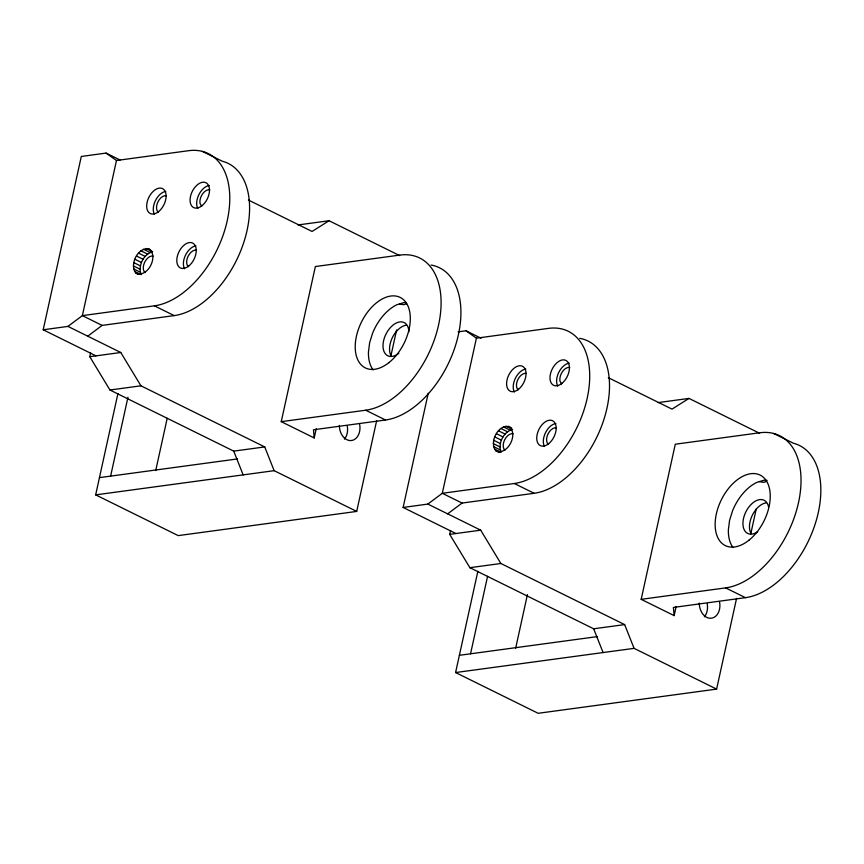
<?xml version="1.0" encoding="UTF-8"?>
<svg xmlns="http://www.w3.org/2000/svg" width="864" height="864" viewBox="0 0 864 864"><rect width="100%" height="100%" fill="white"/><g stroke="black" fill="none" stroke-linecap="round" stroke-linejoin="round"><path stroke-width="1.3" d="M148.295 248.573C159.494 255.01 147.938 278.348 136.037 273.208C128.563 264.578 138.931 244.674 150.498 249.653M141.156 274.676C137.722 265.907 143.489 254.232 152.582 251.716L145.984 248.454M508.226 426.244C519.426 432.691 507.87 456.03 495.958 450.878C488.171 441.968 499.727 420.973 511.52 427.874M494.489 449.086L501.088 452.347C497.653 443.578 503.41 431.903 512.514 429.386L505.915 426.136M95.98 355.86L43.2 329.789L81.292 156.46L106.056 153.09L120.031 159.991M376.65 420.671L356.692 511.423L274.147 470.675L264.73 446.926L233.734 451.127L109.955 390.01L89.78 356.702L90.623 352.836M356.692 511.423L178.222 535.615L95.666 494.867L117.936 393.552M455.9 533.531L403.132 507.46L428.231 393.228M736.582 598.342L716.612 689.105L634.079 648.356L624.65 624.596L593.665 628.798L469.886 567.691L449.701 534.373L450.554 530.518M716.612 689.105L538.153 713.297L455.587 672.548L477.868 571.223M106.056 153.09L116.478 160.499L82.361 315.63L67.943 326.398L43.2 329.789M110.614 476.118L127.948 397.289M155.714 470.578L167.216 418.252M281.243 421.664L315.36 266.544L399.816 255.085A83.279 50.404 -63.7 0 1 438.545 325.091A83.279 50.404 -63.7 0 1 365.71 410.216L281.243 421.664L314.215 437.951L316.235 428.749M390.83 356.216L396.619 329.908M458.158 331.83L465.988 330.761L476.41 338.18L442.292 493.301L427.864 504.079L403.132 507.46M470.545 653.8L487.588 576.277M515.646 648.248L527.429 594.616M641.174 599.335L675.292 444.215L759.748 432.767A83.279 50.404 -63.7 0 1 798.476 502.762A83.279 50.404 -63.7 0 1 725.641 587.887L641.174 599.335L674.147 615.622L676.166 606.42M750.762 533.887L756.259 508.896M87.739 336.182L102.136 325.393L174.204 315.608A83.279 50.404 -63.7 0 0 244.339 240.678A83.279 50.404 -63.7 0 0 222.167 161.179L202.36 151.394M447.66 513.853L462.067 503.064L534.136 493.29A83.279 50.404 -63.7 0 0 604.822 416.502A83.279 50.404 -63.7 0 0 579.722 338.332M399.686 255.604L329.065 220.741L312.077 231.455L248.378 200.016M759.618 433.274L688.997 398.412L672.008 409.136L608.31 377.687M406.642 303.761L403.553 304.7L399.47 303.944M766.562 481.432L763.484 482.382L759.402 481.615M116.478 160.499L188.503 150.703A83.279 50.404 -63.7 0 1 227.232 220.709A83.279 50.404 -63.7 0 1 154.397 305.834L82.361 315.63L102.136 325.393M298.08 224.942L329.065 220.741M89.78 356.702L120.766 352.501L140.94 385.808L264.73 446.926M476.41 338.18L548.435 328.385A83.279 50.404 -63.7 0 1 587.164 398.38A83.279 50.404 -63.7 0 1 514.328 483.505L442.292 493.301L462.067 503.064M109.955 390.01L140.94 385.808M431.114 265.043A83.279 50.404 -63.7 0 1 456.214 343.224A83.279 50.404 -63.7 0 1 385.517 420.001L313.459 429.775L314.215 437.951M99.446 477.63L237.589 458.914M658.012 402.613L688.997 398.412M95.666 494.867L274.147 470.675M449.701 534.373L480.697 530.172L500.872 563.49L624.65 624.596M469.886 567.691L500.872 563.49M773.604 433.447L793.411 443.232A83.279 50.404 -63.7 0 1 815.584 522.742A83.279 50.404 -63.7 0 1 745.448 597.672L673.38 607.446L674.147 615.622M459.378 655.312L597.521 636.584M455.587 672.548L634.079 648.356M406.123 302.648L404.028 302.551L396.932 304.722A39.323 23.803 -63.7 0 0 372.611 333.148L369.63 342.749L368.442 352.102A39.323 23.803 -63.7 0 0 373.129 369.889M767.102 480.384L763.949 480.222L756.864 482.393A39.323 23.803 -63.7 0 0 732.542 510.818L729.562 520.42L728.374 529.783A39.323 23.803 -63.7 0 0 733.061 547.56M465.988 330.761L481.118 338.245M143.478 249.221L150.077 252.482M503.41 426.902L510.008 430.153M140.962 250.819L147.55 254.081M500.882 428.49L507.481 431.752M138.586 253.13L145.174 256.392M498.506 430.812L505.105 434.063M136.512 256.014L143.111 259.276M496.444 433.685L503.042 436.946M134.903 259.254L141.502 262.516M494.834 436.936L501.422 440.186M133.844 262.645L140.443 265.907M493.776 440.316L500.375 443.578M133.434 265.95L140.022 269.201M493.355 443.621L499.954 446.882M493.603 446.612L500.202 449.874M133.672 268.942L140.27 272.192M134.557 271.415L140.054 274.126M136.037 273.208L138.229 274.298M495.958 450.878L499.262 452.509M154.397 305.834L174.204 315.608M514.328 483.505L534.136 493.29M725.641 587.887L745.448 597.672M365.71 410.216L385.517 420.001M427.864 504.079L480.697 530.172M67.943 326.398L120.766 352.501M561.568 383.983L559.991 381.132A9.256 5.594 -63.8 0 1 562.55 371.509A9.256 5.594 -63.8 0 1 569.743 367.546M201.636 206.302L200.059 203.461A9.256 5.594 -63.8 0 1 202.63 193.838A9.256 5.594 -63.8 0 1 209.812 189.875M593.665 628.798L603.083 652.558M233.734 451.127L243.151 474.876M391.046 355.774A18.5 11.2 -63.7 0 1 392.494 337.36A18.5 11.2 -63.7 0 1 406.285 325.166M398.876 353.257A18.5 11.2 -63.7 0 1 383.184 348.408A18.5 11.2 -63.7 0 1 394.535 324.011A18.5 11.2 -63.7 0 1 408.91 331.7M347.285 426.211A13.878 10.228 82.3 0 1 344.444 439.139M359.683 424.537A13.878 10.228 82.3 0 1 350.849 440.575A13.878 10.228 82.3 0 1 339.379 425.39M145.001 272.527A9.256 5.594 -63.7 0 1 144.742 262.116A9.256 5.594 -63.7 0 1 153.176 256.1M158.252 212.188A9.256 5.605 -63.7 0 1 157.982 201.787A9.256 5.605 -63.7 0 1 166.428 195.761M154.408 214.337A13.878 8.392 -63.7 0 1 155.488 200.524A13.878 8.392 -63.7 0 1 165.834 191.376M188.374 266.63A9.256 5.594 -63.7 0 1 188.114 256.23A9.256 5.594 -63.7 0 1 196.549 250.204M184.529 268.78A13.878 8.402 -63.7 0 1 185.609 254.966A13.878 8.402 -63.7 0 1 195.955 245.819M197.791 208.451A13.878 8.402 -63.7 0 1 198.882 194.638A13.878 8.402 -63.7 0 1 209.218 185.49M750.978 533.444A18.5 11.2 -63.7 0 1 752.425 515.03A18.5 11.2 -63.7 0 1 766.217 502.837M757.696 531.76A18.5 11.2 -63.7 0 1 743.116 526.09A18.5 11.2 -63.7 0 1 753.343 502.47A18.5 11.2 -63.7 0 1 768.517 506.768M707.216 603.893A13.878 10.228 82.3 0 1 704.376 616.82M719.604 602.208A13.878 10.228 82.3 0 1 710.77 618.257A13.878 10.228 82.3 0 1 699.3 603.061M504.932 450.198A9.256 5.594 -63.7 0 1 504.673 439.798A9.256 5.594 -63.7 0 1 513.108 433.771M518.173 389.858A9.256 5.605 -63.7 0 1 517.914 379.458A9.256 5.605 -63.7 0 1 526.349 373.442M514.339 392.008A13.878 8.392 -63.7 0 1 515.419 378.194A13.878 8.392 -63.7 0 1 525.766 369.058M548.305 444.312A9.256 5.594 -63.7 0 1 548.046 433.901A9.256 5.594 -63.7 0 1 556.47 427.885M544.46 446.461A13.878 8.402 -63.7 0 1 545.54 432.637A13.878 8.402 -63.7 0 1 555.887 423.5M557.723 386.122A13.878 8.402 -63.7 0 1 558.814 372.308A13.878 8.402 -63.7 0 1 569.149 363.172M388.962 362.588A39.323 23.803 -63.7 0 0 402.905 299.149A39.323 23.803 -63.7 0 0 356.422 336.226A39.323 23.803 -63.7 0 0 388.962 362.588M158.576 211.615A13.878 8.392 -63.7 0 0 163.501 189.227A13.878 8.392 -63.7 0 0 147.096 202.306A13.878 8.392 -63.7 0 0 158.576 211.615M188.698 266.058A13.878 8.402 -63.7 0 0 193.622 243.67A13.878 8.402 -63.7 0 0 177.217 256.748A13.878 8.402 -63.7 0 0 188.698 266.058M201.96 205.729A13.878 8.402 -63.7 0 0 206.885 183.341A13.878 8.402 -63.7 0 0 190.49 196.42A13.878 8.402 -63.7 0 0 201.96 205.729M748.894 540.259A39.323 23.803 -63.7 0 0 762.836 476.82A39.323 23.803 -63.7 0 0 716.353 513.896A39.323 23.803 -63.7 0 0 748.894 540.259M518.508 389.286A13.878 8.392 -63.7 0 0 523.433 366.898A13.878 8.392 -63.7 0 0 507.028 379.987A13.878 8.392 -63.7 0 0 518.508 389.286M548.629 443.729A13.878 8.402 -63.7 0 0 553.554 421.34A13.878 8.402 -63.7 0 0 537.149 434.43A13.878 8.402 -63.7 0 0 548.629 443.729M561.892 383.4A13.878 8.402 -63.7 0 0 566.816 361.012A13.878 8.402 -63.7 0 0 550.411 374.101A13.878 8.402 -63.7 0 0 561.892 383.4"/></g></svg>
